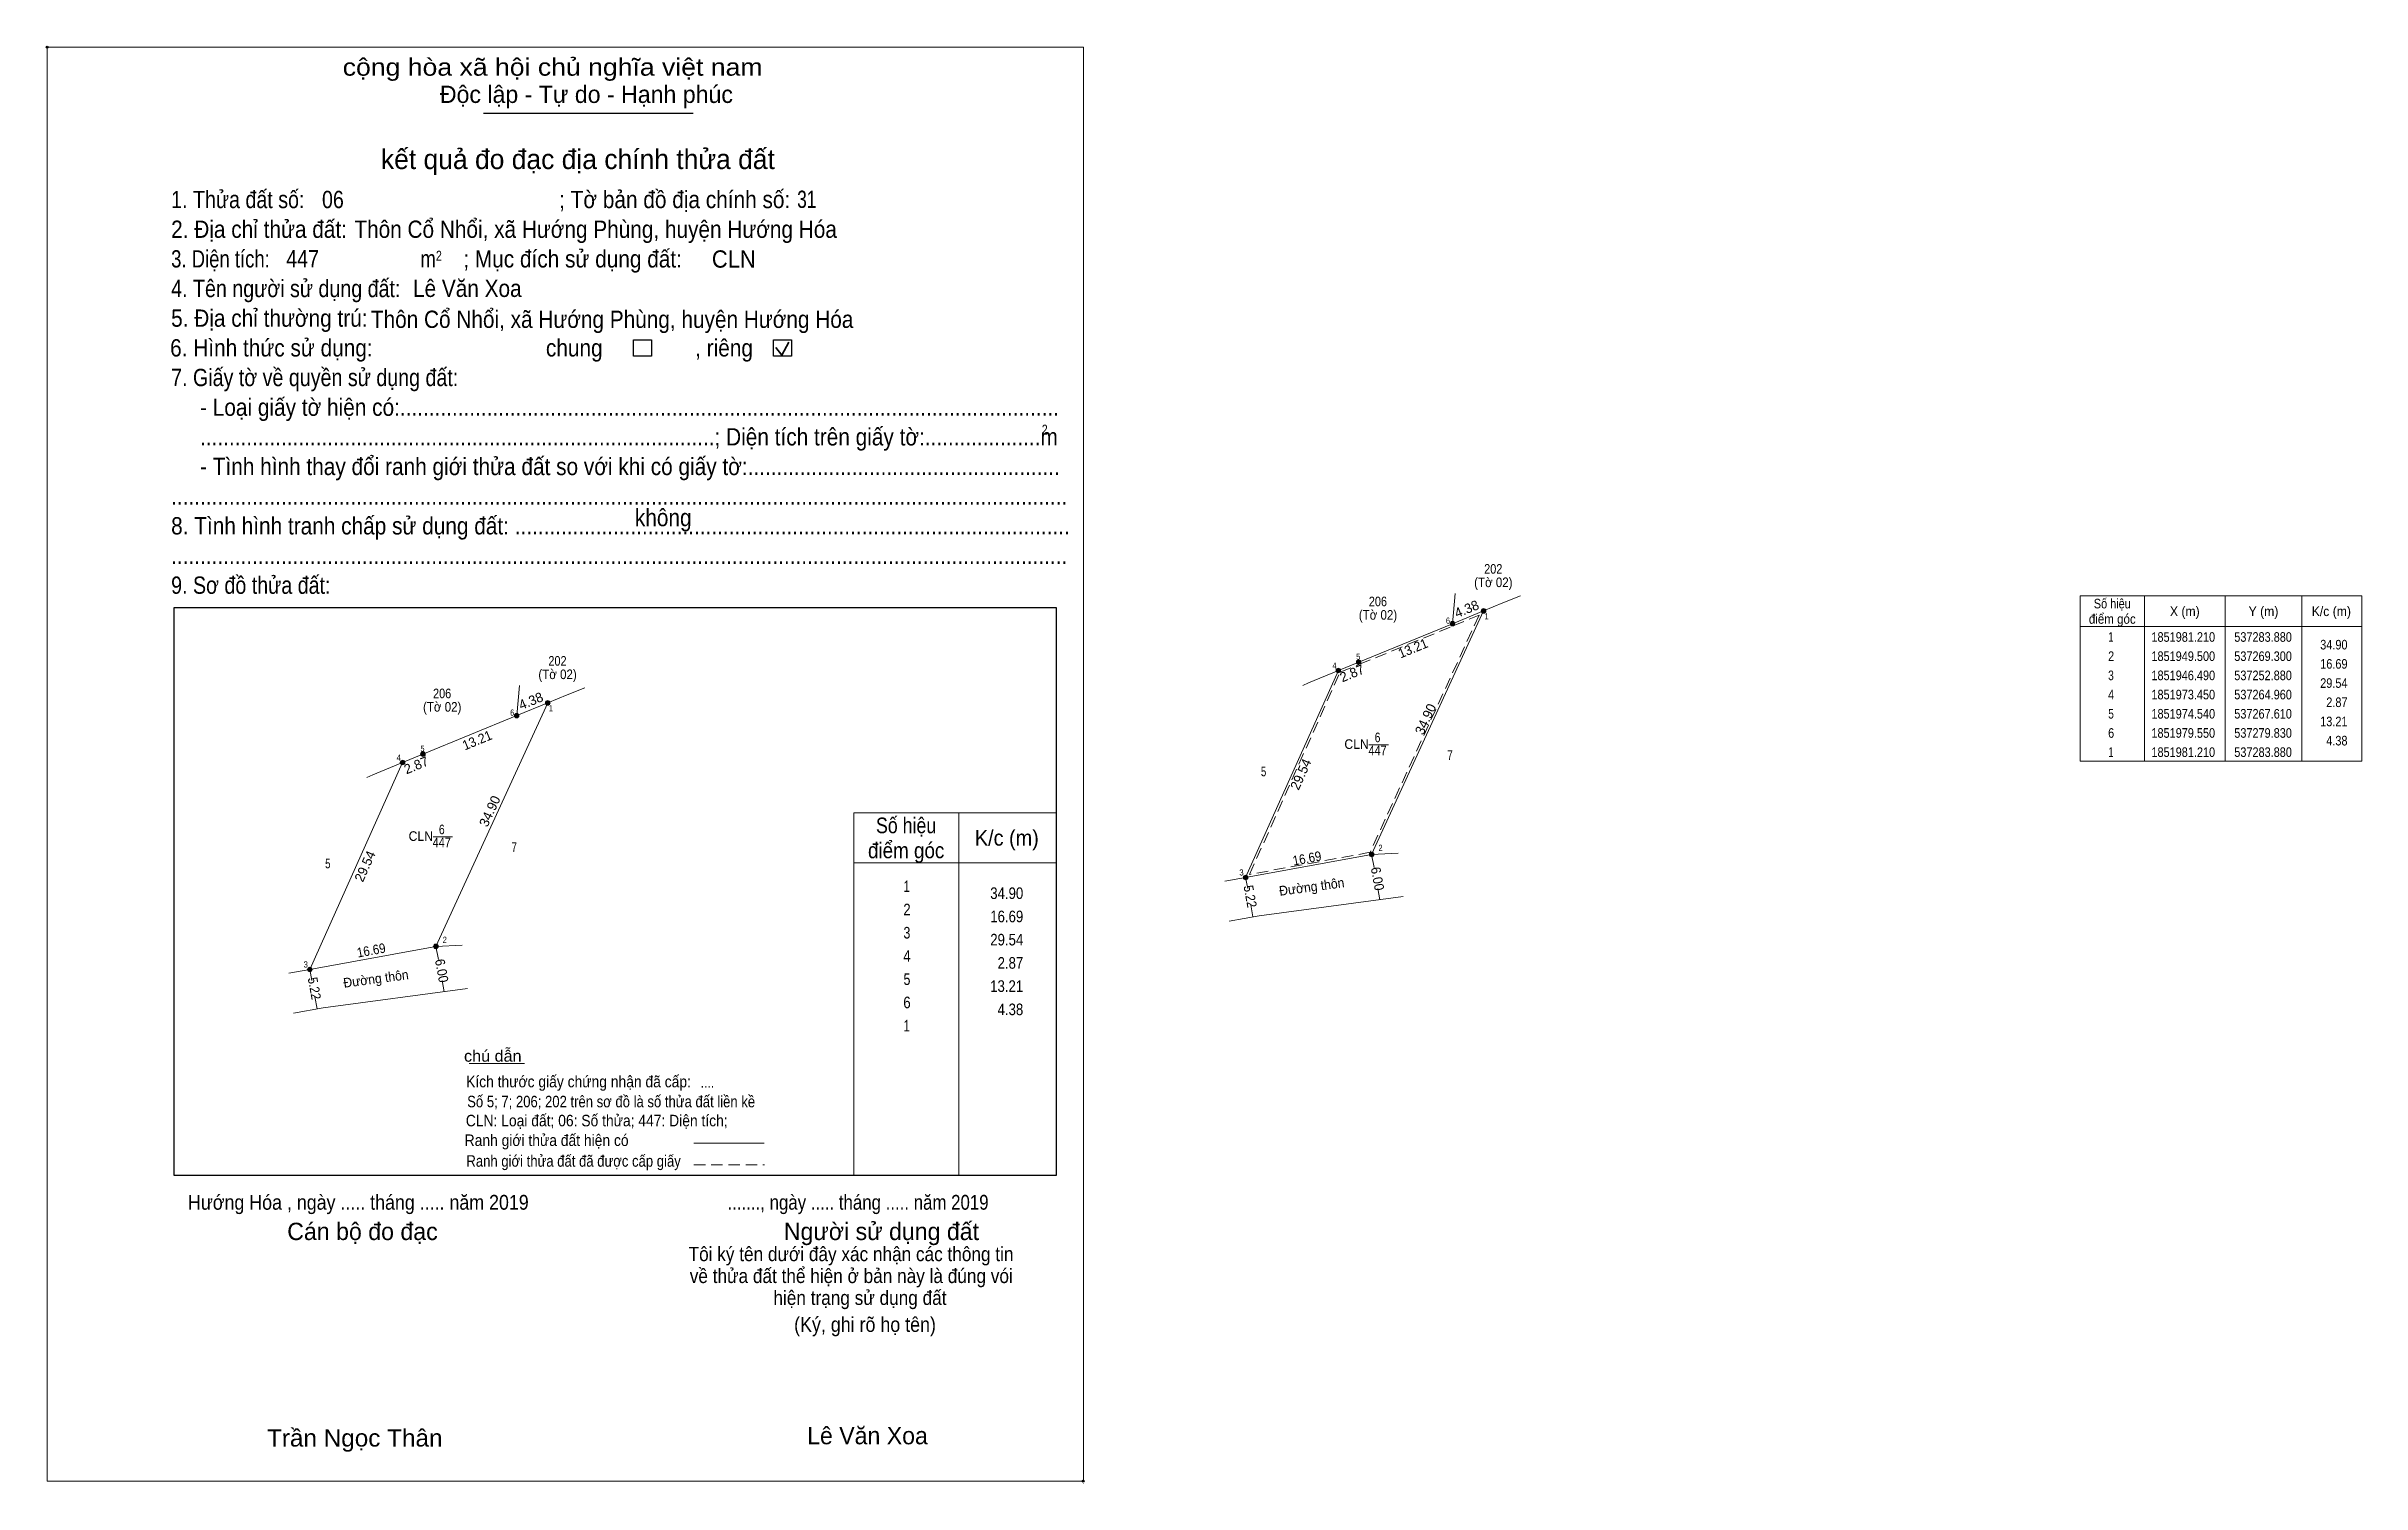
# Model space of a CAD drawing. Header units: metres. Extents: x 537097 to 537398, y 1851868 to 1852055.
import ezdxf
from ezdxf.enums import TextEntityAlignment as Align

# ---------------------------------------------------------------- set-up
doc = ezdxf.new("R2010")
doc.units = ezdxf.units.M
doc.header["$LTSCALE"] = 0.5
doc.header["$PDMODE"] = 32
doc.header["$PDSIZE"] = 0.25
doc.linetypes.add('MEDIUM_DASHED', pattern=[4.5, 3, -1.5])
for name, color, linetype, lineweight in [('1', 7, 'Continuous', 13), ('10', 7, 'Continuous', 13), ('16', 7, 'Continuous', 13), ('17', 7, 'Continuous', 13), ('2', 7, 'Continuous', 25), ('23', 7, 'Continuous', 13), ('52', 7, 'Continuous', 13), ('54', 7, 'Continuous', 13), ('6', 7, 'Continuous', 13), ('63', 7, 'Continuous', 13)]:
    doc.layers.add(name, color=color, linetype=linetype, lineweight=lineweight)

msp = doc.modelspace()

# ---------------------------------------------------------------- hatches: boundary and pattern name
at = {"layer": '63'}
for points in [[(537284.18, 1851981.21, 1), (537283.58, 1851981.21, 1)], [(537280.13, 1851979.55, 1), (537279.53, 1851979.55, 1)], [(537265.26, 1851973.45, 1), (537264.66, 1851973.45, 1)], [(537267.91, 1851974.54, 1), (537267.31, 1851974.54, 1)], [(537162.24, 1851969.23, 1), (537161.64, 1851969.23, 1)], [(537158.19, 1851967.57, 1), (537157.59, 1851967.57, 1)], [(537143.32, 1851961.47, 1), (537142.72, 1851961.47, 1)], [(537145.97, 1851962.56, 1), (537145.37, 1851962.56, 1)], [(537269.6, 1851949.5, 1), (537269, 1851949.5, 1)], [(537253.18, 1851946.49, 1), (537252.58, 1851946.49, 1)], [(537147.66, 1851937.52, 1), (537147.06, 1851937.52, 1)], [(537131.24, 1851934.51, 1), (537130.64, 1851934.51, 1)]]:
    msp.add_hatch(color=256, dxfattribs=at).paths.add_polyline_path(points)

# ---------------------------------------------------------------- linework, layer by layer
at = {"layer": '1'}
for points in [[(537283.88, 1851981.21), (537269.3, 1851949.5), (537252.88, 1851946.49), (537264.96, 1851973.45), (537267.61, 1851974.54), (537279.83, 1851979.55)], [(537161.94, 1851969.23), (537147.36, 1851937.52), (537130.94, 1851934.51), (537143.02, 1851961.47), (537145.67, 1851962.56), (537157.89, 1851967.57)]]:
    msp.add_lwpolyline(points, close=True, dxfattribs=at)
at = {"layer": '1', "linetype": 'MEDIUM_DASHED'}
msp.add_lwpolyline([(537283.29, 1851980.64), (537269.09, 1851949.77), (537253.39, 1851946.89), (537265.18, 1851973.22), (537267.72, 1851974.26), (537279.94, 1851979.27)], close=True, dxfattribs=at)
at = {"layer": '10'}
for p, q in [((537280.19, 1851983.46), (537279.83, 1851979.55)), ((537158.25, 1851971.48), (537157.89, 1851967.57))]:
    msp.add_line(p, q, dxfattribs=at)
at = {"layer": '16'}
for points in [[(537264.96, 1851973.45), (537261.09, 1851971.86), (537260.31, 1851971.48)], [(537143.02, 1851961.47), (537139.15, 1851959.88), (537138.37, 1851959.5)]]:
    msp.add_lwpolyline(points, dxfattribs=at)
at = {"layer": '17'}
msp.add_line((537151.68, 1851922.28), (537158.92, 1851922.28), dxfattribs=at)
at = {"layer": '2'}
for p, q in [((537153.58, 1852046.05), (537180.88, 1852046.05)), ((537113.27, 1851981.66), (537228.21, 1851981.66)), ((537228.21, 1851981.66), (537228.21, 1851907.68))]:
    msp.add_line(p, q, dxfattribs=at)
at = {"layer": '2', "lineweight": 35}
for p, q in [((537191.66, 1852015.53), (537192.43, 1852014.53)), ((537192.43, 1852014.53), (537193.36, 1852016.21))]:
    msp.add_line(p, q, dxfattribs=at)
at = {"layer": '2', "lineweight": 13}
msp.add_lwpolyline([(537096.72, 1852054.62), (537231.73, 1852054.62), (537231.73, 1851867.88), (537096.72, 1851867.88)], close=True, dxfattribs=at)
at = {"layer": '2'}
for points in [[(537173.12, 1852016.53), (537175.44, 1852016.53), (537175.44, 1852014.37), (537173.12, 1852014.37)], [(537191.36, 1852016.53), (537193.68, 1852016.53), (537193.68, 1852014.37), (537191.36, 1852014.37)]]:
    msp.add_lwpolyline(points, close=True, dxfattribs=at)
msp.add_lwpolyline([(537228.21, 1851907.68), (537113.27, 1851907.68), (537113.27, 1851981.66)], dxfattribs=at)
at = {"layer": '2', "lineweight": 13}
for points in [[(537283.88, 1851981.21), (537286.41, 1851982.25), (537288.7, 1851983.19)], [(537161.94, 1851969.23), (537164.47, 1851970.27), (537166.76, 1851971.21)]]:
    msp.add_lwpolyline(points, dxfattribs=at)
at = {"layer": '2'}
for p in [(537096.72, 1852054.62), (537231.72, 1851867.88)]:
    msp.add_point(p, dxfattribs=at)
at = {"layer": '23'}
for p, q in [((537269.3, 1851949.5), (537272.74, 1851949.67)), ((537273.42, 1851944), (537254.63, 1851941.51)), ((537254.63, 1851941.51), (537250.74, 1851940.8)), ((537147.36, 1851937.52), (537150.8, 1851937.69)), ((537151.48, 1851932.02), (537132.69, 1851929.53)), ((537132.69, 1851929.53), (537128.8, 1851928.82))]:
    msp.add_line(p, q, dxfattribs=at)
at = {"layer": '52'}
for p, q in [((537269.3, 1851949.5), (537283.88, 1851981.21)), ((537264.96, 1851973.45), (537252.88, 1851946.49)), ((537147.36, 1851937.52), (537161.94, 1851969.23)), ((537143.02, 1851961.47), (537130.94, 1851934.51))]:
    msp.add_line(p, q, dxfattribs=at)
at = {"layer": '54'}
for p, q in [((537279.83, 1851979.55), (537283.88, 1851981.21)), ((537157.89, 1851967.57), (537161.94, 1851969.23)), ((537252.88, 1851946.49), (537269.3, 1851949.5)), ((537250.15, 1851946), (537252.88, 1851946.49)), ((537130.94, 1851934.51), (537147.36, 1851937.52)), ((537128.21, 1851934.02), (537130.94, 1851934.51))]:
    msp.add_line(p, q, dxfattribs=at)
at = {"layer": '6'}
msp.add_line((537180.99, 1851911.88), (537190.13, 1851911.88), dxfattribs=at)
at = {"layer": '6', "linetype": 'MEDIUM_DASHED'}
msp.add_line((537180.98, 1851909.06), (537190.18, 1851909.06), dxfattribs=at)
at = {"layer": '63'}
for p, q in [((537370.01, 1851983.16), (537370.01, 1851961.66)), ((537380.51, 1851983.16), (537380.51, 1851961.66)), ((537390.51, 1851983.16), (537390.51, 1851961.66)), ((537361.61, 1851979.16), (537398.31, 1851979.16)), ((537268.95, 1851963.78), (537271.48, 1851963.78)), ((537215.5, 1851954.92), (537215.5, 1851907.68)), ((537215.5, 1851954.92), (537215.5, 1851907.68)), ((537147.01, 1851951.8), (537149.54, 1851951.8)), ((537269.62, 1851947.78), (537269.3, 1851949.5)), ((537253.15, 1851945.05), (537252.88, 1851946.49)), ((537270.38, 1851943.6), (537270.11, 1851945.06)), ((537253.82, 1851941.36), (537253.54, 1851942.91)), ((537147.68, 1851935.8), (537147.36, 1851937.52)), ((537131.21, 1851933.07), (537130.94, 1851934.51)), ((537148.44, 1851931.62), (537148.17, 1851933.08)), ((537131.88, 1851929.38), (537131.6, 1851930.93))]:
    msp.add_line(p, q, dxfattribs=at)
msp.add_lwpolyline([(537361.61, 1851983.16), (537398.31, 1851983.16), (537398.31, 1851961.66), (537361.61, 1851961.66)], close=True, dxfattribs=at)
for points in [[(537216.35, 1851907.68), (537201.82, 1851907.68), (537201.82, 1851954.92), (537216.35, 1851954.92)], [(537214.34, 1851954.92), (537228.21, 1851954.92), (537228.21, 1851907.68), (537214.34, 1851907.68)], [(537201.82, 1851948.4), (537215.5, 1851948.4), (537228.21, 1851948.4)]]:
    msp.add_lwpolyline(points, dxfattribs=at)
for centre in [(537283.88, 1851981.21), (537279.83, 1851979.55), (537264.96, 1851973.45), (537267.61, 1851974.54), (537161.94, 1851969.23), (537157.89, 1851967.57), (537143.02, 1851961.47), (537145.67, 1851962.56), (537269.3, 1851949.5), (537252.88, 1851946.49), (537147.36, 1851937.52), (537130.94, 1851934.51)]:
    msp.add_circle(centre, 0.3, dxfattribs=at)

# ---------------------------------------------------------------- texts
at = {"layer": '1'}
for s, width, p in [('CLN', 0.95, (537267.335, 1851963.24)), ('447', 0.85, (537270.065, 1851962.41)), ('6', 0.8, (537270.07, 1851964.11)), ('CLN', 0.95, (537145.395, 1851951.26)), ('447', 0.85, (537148.125, 1851950.43)), ('6', 0.8, (537148.13, 1851952.13))]:
    msp.add_text(s, height=1.25, dxfattribs=dict(at, width=width)).set_placement(p, align=Align.CENTER)
at = {"layer": '2'}
for s, height, width, p in [('cộng hòa xã hội chủ nghĩa việt nam', 2.253, 1.15, (537135.22, 1852050.92)), ('1. Thửa đất số:', 2.253, 0.85, (537112.86, 1852033.67)), ('06', 2.25, 0.85, (537132.52, 1852033.67)), ('; Tờ bản đồ địa chính số:', 2.253, 0.9, (537163.42, 1852033.67)), ('31', 2.25, 0.75, (537194.44, 1852033.7)), ('2. Địa chỉ thửa đất:', 2.253, 0.9, (537112.86, 1852029.8)), ('Thôn Cổ Nhổi, xã Hướng Phùng, huyện Hướng Hóa', 2.25, 0.9, (537136.74, 1852029.8)), ('3. Diện tích:', 2.253, 0.8, (537112.86, 1852025.94)), ('447', 2.25, 0.85, (537127.86, 1852025.96)), ('m', 2.253, 0.8, (537145.34, 1852025.94)), ('2', 1.288, 0.8, (537147.37, 1852026.84)), ('; Mục đích sử dụng đất:', 2.253, 0.9, (537150.93, 1852025.94)), (' CLN', 2.25, 0.95, (537182.53, 1852025.92)), ('4. Tên người sử dụng đất:', 2.253, 0.85, (537112.86, 1852022.08)), ('Lê Văn Xoa', 2.25, 0.9, (537144.38, 1852022.1)), ('5. Địa chỉ thường trú:', 2.253, 0.9, (537112.86, 1852018.22)), ('Thôn Cổ Nhổi, xã Hướng Phùng, huyện Hướng Hóa', 2.25, 0.9, (537138.89, 1852018.07)), ('6. Hình thức sử dụng:', 2.253, 0.9, (537112.73, 1852014.35)), ('chung                , riêng', 2.253, 0.9, (537161.7, 1852014.35)), ('7. Giấy tờ về quyền sử dụng đất:', 2.253, 0.85, (537112.86, 1852010.49)), ('     - Loại giấy tờ hiện có:..................................................................................................................', 2.253, 0.9, (537112.86, 1852006.62)), ('     .........................................................................................; Diện tích trên giấy tờ:....................m', 2.253, 0.9, (537112.86, 1852002.76)), ('2', 1.288, 0.8, (537226.32, 1852004.18)), ('     - Tình hình thay đổi ranh giới thửa đất so với khi có giấy tờ:......................................................', 2.253, 0.9, (537112.86, 1851998.9)), ('8. Tình hình tranh chấp sử dụng đất: ................................................................................................', 2.253, 0.9, (537112.86, 1851991.17)), ('...........................................................................................................................................................', 2.253, 0.9, (537112.86, 1851995.04)), ('không', 2.254, 0.9, (537173.29, 1851992.24)), ('...........................................................................................................................................................', 2.253, 0.9, (537112.86, 1851987.31)), ('9. Sơ đồ thửa đất:', 2.253, 0.85, (537112.86, 1851983.44)), ('Hướng Hóa , ngày ..... tháng ..... năm 2019', 1.93, 0.9, (537115.06, 1851903.22)), ('......., ngày ..... tháng ..... năm 2019', 1.93, 0.85, (537185.36, 1851903.22)), ('(Ký, ghi rõ họ tên)', 1.932, 0.9, (537194.04, 1851887.31)), ('Trần Ngọc Thân', 2.255, 1.05, (537125.35, 1851872.37))]:
    msp.add_text(s, height=height, dxfattribs=dict(at, width=width)).set_placement(p)
for s, height, p in [('Độc lập - Tự do - Hạnh phúc', 2.253, (537147.88, 1852047.37)), ('Cán bộ đo đạc', 2.254, (537127.99, 1851899.27)), ('Người sử dụng đất', 2.253, (537192.7, 1851899.27)), ('Lê Văn Xoa', 2.25, (537195.74, 1851872.67))]:
    msp.add_text(s, height=height, dxfattribs=at).set_placement(p)
for s, height, p in [('kết quả đo đạc địa chính thửa đất', 2.576, (537165.865, 1852038.76)), ('.', 0.644, (537231.7186, 1851867.54))]:
    msp.add_text(s, height=height, dxfattribs=at).set_placement(p, align=Align.CENTER)
for s, height, width, p in [('....', 1.25, 0.95, (537182.75, 1851919.12)), ('Tôi ký tên dưới đây xác nhận các thông tin', 1.862, 0.9, (537201.46, 1851896.52)), ('về thửa đất thể hiện ở bản này là đúng vói', 1.862, 0.9, (537201.49, 1851893.67)), ('hiện trạng sử dụng đất', 1.862, 0.9, (537202.62, 1851890.82))]:
    msp.add_text(s, height=height, dxfattribs=dict(at, width=width)).set_placement(p, align=Align.CENTER)
at = {"layer": '6'}
for s, width, p in [('chú dẫn', 1.05, (537151.03, 1851922.5)), ('Kích thước giấy chứng nhận đã cấp:', 0.9, (537151.3, 1851919.16)), ('Số 5; 7; 206; 202 trên sơ đồ là số thửa đất liền kề', 0.85, (537151.44, 1851916.56)), ('CLN: Loại đất; 06: Số thửa; 447: Diện tích;', 0.9, (537151.26, 1851914.08)), ('Ranh giới thửa đất hiện có ', 0.9, (537151.11, 1851911.52)), ('Ranh giới thửa đất đã được cấp giấy', 0.85, (537151.34, 1851908.82))]:
    msp.add_text(s, height=1.5, dxfattribs=dict(at, width=width)).set_placement(p)
at = {"layer": '63'}
for s, height, width, p in [('202', 1.25, 0.85, (537285.145, 1851986.06)), ('(Tờ 02)', 1.25, 0.9, (537285.155, 1851984.31)), ('(Tờ 02)', 1.25, 0.9, (537270.125, 1851980.07)), ('206', 1.25, 0.85, (537270.115, 1851981.82)), ('điểm góc', 1.25, 0.9, (537365.81, 1851979.54)), ('Số hiệu', 1.25, 0.85, (537365.81, 1851981.54)), ('X (m)', 1.25, 0.95, (537375.26, 1851980.54)), ('Y (m)', 1.25, 0.95, (537385.515, 1851980.54)), ('K/c (m)', 1.25, 0.95, (537394.355, 1851980.54)), (' 1', 1.25, 0.75, (537365.46, 1851977.19)), ('1851981.210', 1.25, 0.85, (537375.06, 1851977.19)), ('537283.880', 1.25, 0.85, (537385.46, 1851977.19)), ('202', 1.25, 0.85, (537163.205, 1851974.08)), (' 2', 1.25, 0.85, (537365.465, 1851974.69)), ('1851949.500', 1.25, 0.85, (537375.06, 1851974.69)), ('537269.300', 1.25, 0.85, (537385.46, 1851974.69)), ('(Tờ 02)', 1.25, 0.9, (537163.215, 1851972.33)), (' 3', 1.25, 0.8, (537365.455, 1851972.19)), ('1851946.490', 1.25, 0.85, (537375.06, 1851972.19)), ('537252.880', 1.25, 0.85, (537385.46, 1851972.19)), ('(Tờ 02)', 1.25, 0.9, (537148.185, 1851968.09)), ('206', 1.25, 0.85, (537148.175, 1851969.84)), (' 4', 1.25, 0.85, (537365.46, 1851969.69)), ('1851973.450', 1.25, 0.85, (537375.06, 1851969.69)), ('537264.960', 1.25, 0.85, (537385.46, 1851969.69)), (' 5', 1.25, 0.8, (537365.465, 1851967.19)), (' 6', 1.25, 0.85, (537365.465, 1851964.69)), ('1851974.540', 1.25, 0.85, (537375.06, 1851967.19)), ('1851979.550', 1.25, 0.85, (537375.06, 1851964.69)), ('537267.610', 1.25, 0.85, (537385.46, 1851967.19)), ('537279.830', 1.25, 0.85, (537385.46, 1851964.69)), ('7', 1.25, 0.75, (537279.51, 1851961.8)), (' 1', 1.25, 0.75, (537365.46, 1851962.19)), ('1851981.210', 1.25, 0.85, (537375.06, 1851962.19)), ('537283.880', 1.25, 0.85, (537385.46, 1851962.19)), ('5', 1.25, 0.75, (537255.22, 1851959.67)), ('Số hiệu', 2.036, 0.85, (537208.635, 1851952.26)), ('7', 1.25, 0.75, (537157.57, 1851949.82)), ('điểm góc', 2.036, 0.9, (537208.64, 1851949)), ('K/c (m)', 2.036, 0.95, (537221.76, 1851950.64)), ('5', 1.25, 0.75, (537133.28, 1851947.69)), (' 1', 1.512, 0.75, (537208.51, 1851944.59)), (' 2', 1.512, 0.85, (537208.51, 1851941.56)), (' 3', 1.512, 0.8, (537208.515, 1851938.54)), (' 4', 1.512, 0.85, (537208.505, 1851935.51)), (' 5', 1.512, 0.8, (537208.525, 1851932.49)), (' 6', 1.512, 0.85, (537208.51, 1851929.46)), (' 1', 1.512, 0.75, (537208.51, 1851926.44))]:
    msp.add_text(s, height=height, dxfattribs=dict(at, width=width)).set_placement(p, align=Align.CENTER)
for s, rotation, p in [('4.38', 22.288, (537281.918, 1851980.8922)), ('2.87', 22.358, (537266.9773, 1851972.5141)), ('4.38', 22.288, (537159.978, 1851968.9122)), ('34.90', 65.307, (537276.89, 1851966.8539)), ('2.87', 22.358, (537145.0373, 1851960.5341)), ('29.54', 65.864, (537260.6356, 1851959.6795)), ('34.90', 65.307, (537154.95, 1851954.8739)), ('29.54', 65.864, (537138.6956, 1851947.6995))]:
    msp.add_text(s, height=1.25, rotation=rotation, dxfattribs=at).set_placement(p, align=Align.CENTER)
for s, height, width, p in [(' 6', 0.8, 0.9, (537279.51, 1851979.55)), (' 1', 0.8, 0.9, (537284.55, 1851980.11)), (' 5', 0.8, 0.9, (537267.82, 1851974.86)), ('34.90', 1.25, 0.85, (537396.46, 1851976.19)), ('16.69', 1.25, 0.85, (537396.46, 1851973.69)), (' 4', 0.8, 0.95, (537264.74, 1851973.68)), ('29.54', 1.25, 0.85, (537396.46, 1851971.19)), (' 1', 0.8, 0.9, (537162.61, 1851968.13)), ('2.87', 1.25, 0.85, (537396.46, 1851968.69)), (' 6', 0.8, 0.9, (537157.57, 1851967.57)), ('13.21', 1.25, 0.85, (537396.46, 1851966.19)), (' 5', 0.8, 0.9, (537145.88, 1851962.88)), ('4.38', 1.25, 0.85, (537396.46, 1851963.69)), (' 4', 0.8, 0.95, (537142.8, 1851961.7)), (' 2', 0.8, 0.9, (537270.73, 1851949.96)), ('34.90', 1.512, 0.85, (537223.9, 1851943.69)), (' 3', 0.8, 0.95, (537252.62, 1851946.75)), ('16.69', 1.512, 0.85, (537223.9, 1851940.66)), (' 2', 0.8, 0.9, (537148.79, 1851937.98)), ('29.54', 1.512, 0.85, (537223.9, 1851937.64)), ('2.87', 1.512, 0.85, (537223.9, 1851934.61)), (' 3', 0.8, 0.95, (537130.68, 1851934.77)), ('13.21', 1.512, 0.85, (537223.89, 1851931.59)), ('4.38', 1.512, 0.85, (537223.9, 1851928.56))]:
    msp.add_text(s, height=height, dxfattribs=dict(at, width=width)).set_placement(p, align=Align.RIGHT)
for s, rotation, width, p in [('13.21', 22.293, 0.95, (537274.913, 1851975.7697)), ('13.21', 22.293, 0.95, (537152.973, 1851963.7897)), ('16.69', 10.388, 0.9, (537260.9873, 1851948.376)), ('6.00', 280.373, 0.95, (537269.4532, 1851946.2175)), ('5.22', 280.383, 0.9, (537252.8625, 1851943.9126)), ('Đường thôn', 7.563, 0.95, (537261.5677, 1851944.6715)), ('16.69', 10.388, 0.9, (537139.0473, 1851936.396)), ('6.00', 280.373, 0.95, (537147.5132, 1851934.2375)), ('5.22', 280.383, 0.9, (537130.9225, 1851931.9326)), ('Đường thôn', 7.563, 0.95, (537139.6277, 1851932.6915))]:
    msp.add_text(s, height=1.25, rotation=rotation, dxfattribs=dict(at, width=width)).set_placement(p, align=Align.CENTER)

doc.saveas('drawing.dxf')
